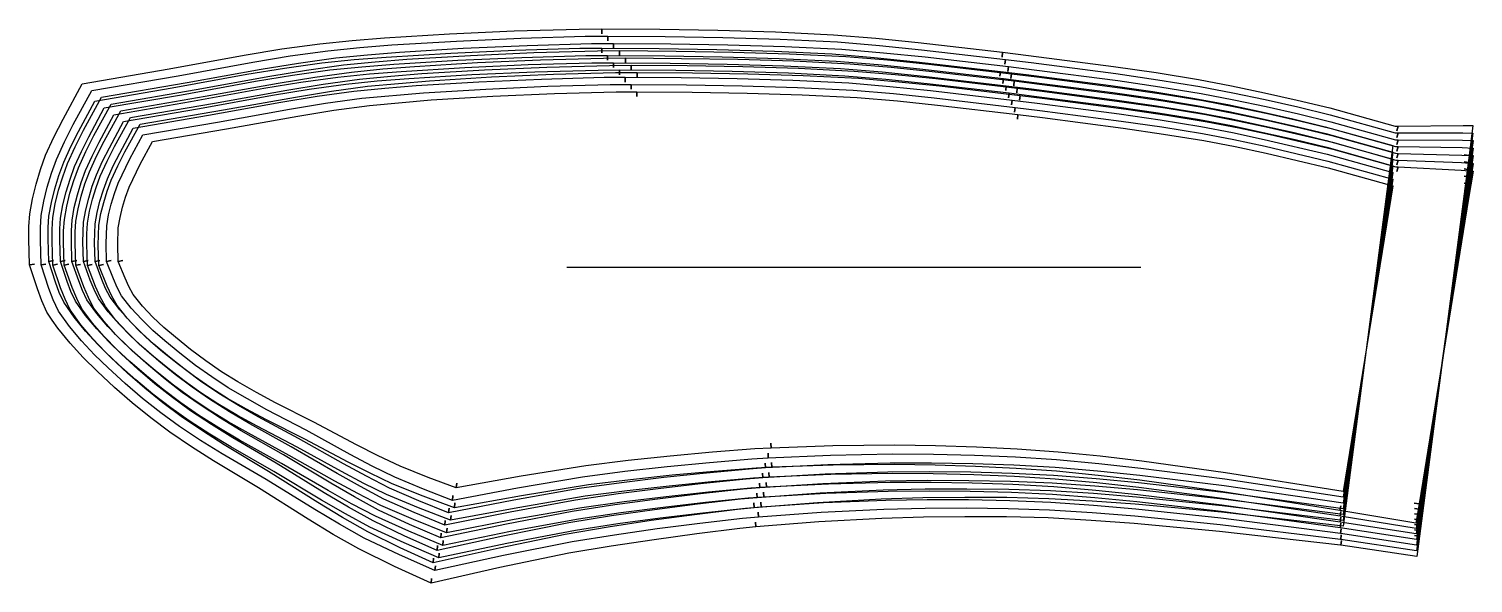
# Model space of a CAD drawing. Header units: inches. Extents: x 0 to 29.5, y 0 to 11.3.
import ezdxf

# ---------------------------------------------------------------- set-up
doc = ezdxf.new("R2010")
doc.units = ezdxf.units.IN

msp = doc.modelspace()

# ---------------------------------------------------------------- linework, layer by layer
at = {"layer": 'T001L001'}
for points in [[(1.091, 10.207), (2.868, 10.514), (4.406, 10.792), (5.176, 10.92), (5.95, 11.028), (6.611, 11.093), (7.273, 11.147), (8.6, 11.229), (9.928, 11.289), (11.257, 11.327), (11.72, 11.33), (11.72, 11.232), (11.72, 11.33), (12.904, 11.323), (14.089, 11.303), (15.272, 11.269), (16.455, 11.212), (17.322, 11.141), (18.187, 11.053), (19.916, 10.853), (19.904, 10.755), (19.916, 10.853), (20.447, 10.788), (22.187, 10.563), (23.055, 10.437), (23.921, 10.297), (24.596, 10.168), (25.27, 10.026), (25.941, 9.876), (26.609, 9.713), (27.946, 9.34), (28.005, 9.341), (27.979, 9.246), (28.005, 9.341), (29.335, 9.357), (29.536, 9.353), (29.457, 8.742), (29.359, 8.755), (29.457, 8.742), (28.441, 0.961), (28.344, 0.974), (28.441, 0.961), (28.387, 0.545), (26.835, 0.774), (26.846, 0.871), (26.835, 0.774), (26.829, 0.774), (24.356, 1.056), (22.604, 1.219), (21.727, 1.283), (20.85, 1.332), (19.998, 1.354), (19.146, 1.358), (18.295, 1.348), (17.443, 1.323), (16.156, 1.251), (14.871, 1.148), (14.862, 1.246), (14.871, 1.148), (14.543, 1.116), (13.665, 1.008), (12.789, 0.887), (11.913, 0.756), (11.041, 0.609), (9.631, 0.316), (8.226, 0), (8.236, 0.097), (8.226, 0), (7.481, 0.34), (6.747, 0.699), (6.225, 0.997), (5.712, 1.309), (4.694, 1.95), (3.777, 2.502), (3.325, 2.788), (2.882, 3.087), (2.493, 3.378), (2.115, 3.683), (1.749, 4.001), (1.395, 4.333), (1.112, 4.613), (0.843, 4.905), (0.592, 5.212), (0.476, 5.372), (0.37, 5.539), (0.262, 5.772), (0.173, 6.013), (0.015, 6.506), (0.112, 6.523), (0.015, 6.506), (0, 7.03), (0.001, 7.292), (0.018, 7.552), (0.071, 7.857), (0.146, 8.158), (0.235, 8.455), (0.343, 8.747), (0.512, 9.12), (0.698, 9.485), (1.091, 10.207)], [(1.288, 10.069), (3.053, 10.373), (4.58, 10.65), (5.345, 10.776), (6.112, 10.883), (6.769, 10.948), (7.426, 11.001), (8.743, 11.082), (10.062, 11.141), (11.381, 11.179), (11.84, 11.182), (11.84, 11.083), (11.84, 11.182), (13.016, 11.175), (14.191, 11.154), (15.366, 11.121), (16.54, 11.064), (17.401, 10.992), (18.26, 10.905), (19.976, 10.706), (19.964, 10.608), (19.976, 10.706), (20.503, 10.642), (22.23, 10.417), (23.092, 10.292), (23.951, 10.153), (24.622, 10.025), (25.29, 9.884), (25.956, 9.734), (26.619, 9.572), (27.948, 9.202), (28.005, 9.202), (27.978, 9.107), (28.005, 9.202), (29.327, 9.207), (29.537, 9.201), (29.456, 8.597), (29.358, 8.61), (29.456, 8.597), (28.44, 1.072), (28.343, 1.086), (28.44, 1.072), (28.385, 0.661), (26.832, 0.892), (26.844, 0.99), (26.832, 0.892), (26.827, 0.893), (24.366, 1.191), (22.624, 1.366), (21.751, 1.436), (20.878, 1.491), (20.031, 1.519), (19.183, 1.529), (18.335, 1.526), (17.487, 1.507), (16.205, 1.444), (14.925, 1.351), (14.917, 1.449), (14.925, 1.351), (14.599, 1.321), (13.724, 1.22), (12.85, 1.107), (11.978, 0.983), (11.109, 0.842), (9.705, 0.562), (8.305, 0.257), (8.315, 0.355), (8.305, 0.257), (7.578, 0.58), (6.86, 0.921), (6.35, 1.206), (5.848, 1.503), (4.852, 2.115), (3.955, 2.643), (3.512, 2.916), (3.078, 3.202), (2.697, 3.481), (2.326, 3.773), (1.967, 4.08), (1.619, 4.399), (1.341, 4.668), (1.075, 4.95), (0.828, 5.246), (0.609, 5.562), (0.5, 5.788), (0.41, 6.024), (0.251, 6.504), (0.348, 6.521), (0.251, 6.504), (0.236, 7.01), (0.238, 7.262), (0.254, 7.513), (0.305, 7.806), (0.377, 8.096), (0.463, 8.381), (0.566, 8.661), (0.73, 9.021), (0.909, 9.374), (1.288, 10.069)], [(1.346, 9.851), (2.934, 10.125), (4.46, 10.402), (5.225, 10.529), (5.993, 10.636), (6.65, 10.701), (7.309, 10.754), (8.628, 10.836), (9.948, 10.896), (11.27, 10.933), (11.716, 10.936), (11.716, 10.838), (11.716, 10.936), (12.895, 10.929), (14.074, 10.91), (15.252, 10.876), (16.43, 10.819), (17.292, 10.748), (18.153, 10.66), (19.872, 10.461), (19.86, 10.364), (19.872, 10.461), (20.396, 10.398), (22.127, 10.173), (22.99, 10.049), (23.851, 9.909), (24.521, 9.782), (25.187, 9.641), (25.852, 9.492), (26.514, 9.33), (27.895, 8.946), (26.88, 1.165), (24.393, 1.448), (22.631, 1.612), (21.748, 1.677), (20.865, 1.725), (20.006, 1.747), (19.147, 1.752), (18.288, 1.742), (17.429, 1.717), (16.133, 1.644), (14.838, 1.54), (14.829, 1.638), (14.838, 1.54), (14.496, 1.507), (13.612, 1.398), (12.73, 1.277), (11.849, 1.145), (10.971, 0.997), (9.618, 0.716), (8.269, 0.413), (8.279, 0.511), (8.269, 0.413), (7.597, 0.721), (6.934, 1.046), (6.418, 1.342), (5.909, 1.65), (4.901, 2.284), (3.997, 2.829), (3.551, 3.112), (3.114, 3.406), (2.737, 3.688), (2.371, 3.983), (2.017, 4.292), (1.673, 4.613), (1.409, 4.875), (1.157, 5.148), (0.923, 5.435), (0.716, 5.741), (0.622, 5.941), (0.545, 6.15), (0.409, 6.576), (0.506, 6.592), (0.409, 6.576), (0.395, 7.038), (0.397, 7.269), (0.411, 7.499), (0.461, 7.781), (0.53, 8.06), (0.613, 8.335), (0.712, 8.604), (0.856, 8.923), (1.013, 9.235), (1.346, 9.851)], [(1.485, 9.931), (3.238, 10.233), (4.754, 10.507), (5.513, 10.632), (6.275, 10.738), (6.927, 10.803), (7.579, 10.855), (8.886, 10.935), (10.195, 10.994), (11.505, 11.03), (11.961, 11.033), (11.961, 10.935), (11.961, 11.033), (13.128, 11.026), (14.295, 11.005), (15.461, 10.972), (16.626, 10.915), (17.48, 10.844), (18.333, 10.757), (20.036, 10.559), (20.024, 10.461), (20.036, 10.559), (20.559, 10.495), (22.273, 10.272), (23.129, 10.148), (23.981, 10.009), (24.647, 9.882), (25.31, 9.742), (25.971, 9.593), (26.63, 9.432), (27.95, 9.063), (28.005, 9.063), (27.978, 8.968), (28.005, 9.063), (29.32, 9.056), (29.538, 9.048), (29.455, 8.452), (29.357, 8.466), (29.455, 8.452), (28.439, 1.183), (28.342, 1.197), (28.439, 1.183), (28.382, 0.776), (26.825, 1.011), (26.838, 1.109), (26.825, 1.011), (24.377, 1.326), (22.643, 1.513), (21.775, 1.589), (20.906, 1.65), (20.063, 1.684), (19.219, 1.701), (18.375, 1.703), (17.531, 1.691), (16.254, 1.638), (14.979, 1.554), (14.972, 1.652), (14.979, 1.554), (14.655, 1.527), (13.783, 1.433), (12.912, 1.326), (12.043, 1.209), (11.177, 1.076), (9.779, 0.807), (8.385, 0.514), (8.395, 0.612), (8.385, 0.514), (7.675, 0.82), (6.974, 1.143), (6.475, 1.414), (5.984, 1.698), (5.01, 2.281), (4.132, 2.784), (3.7, 3.044), (3.275, 3.318), (2.901, 3.584), (2.537, 3.864), (2.185, 4.158), (1.843, 4.464), (1.569, 4.723), (1.308, 4.995), (1.064, 5.28), (0.847, 5.585), (0.739, 5.805), (0.648, 6.034), (0.487, 6.502), (0.584, 6.519), (0.487, 6.502), (0.473, 6.989), (0.474, 7.232), (0.49, 7.474), (0.539, 7.756), (0.608, 8.033), (0.691, 8.307), (0.789, 8.576), (0.947, 8.922), (1.119, 9.262), (1.485, 9.931)], [(1.543, 9.714), (3.119, 9.985), (4.634, 10.259), (5.394, 10.385), (6.156, 10.491), (6.808, 10.556), (7.462, 10.608), (8.771, 10.689), (10.082, 10.748), (11.393, 10.785), (11.837, 10.788), (11.837, 10.69), (11.837, 10.788), (13.007, 10.781), (14.177, 10.761), (15.347, 10.727), (16.515, 10.67), (17.371, 10.599), (18.225, 10.512), (19.932, 10.314), (19.92, 10.217), (19.932, 10.314), (20.452, 10.251), (22.17, 10.028), (23.027, 9.904), (23.882, 9.765), (24.546, 9.638), (25.208, 9.499), (25.868, 9.35), (26.525, 9.19), (27.895, 8.808), (26.88, 1.283), (24.407, 1.583), (22.653, 1.758), (21.775, 1.83), (20.896, 1.884), (20.041, 1.913), (19.186, 1.923), (18.331, 1.919), (17.476, 1.901), (16.185, 1.837), (14.895, 1.744), (14.887, 1.842), (14.895, 1.744), (14.554, 1.713), (13.674, 1.611), (12.795, 1.496), (11.917, 1.372), (11.042, 1.231), (9.693, 0.961), (8.348, 0.669), (8.358, 0.767), (8.348, 0.669), (7.692, 0.961), (7.044, 1.27), (6.539, 1.552), (6.041, 1.847), (5.055, 2.452), (4.171, 2.972), (3.735, 3.242), (3.307, 3.524), (2.938, 3.793), (2.579, 4.077), (2.231, 4.373), (1.894, 4.682), (1.635, 4.933), (1.387, 5.196), (1.156, 5.472), (0.952, 5.767), (0.859, 5.962), (0.782, 6.163), (0.645, 6.576), (0.742, 6.593), (0.645, 6.576), (0.632, 7.019), (0.633, 7.24), (0.647, 7.46), (0.695, 7.73), (0.761, 7.997), (0.841, 8.261), (0.935, 8.519), (1.073, 8.824), (1.224, 9.123), (1.543, 9.714)], [(1.682, 9.794), (3.424, 10.093), (4.928, 10.364), (5.681, 10.488), (6.438, 10.593), (7.084, 10.657), (7.732, 10.709), (9.03, 10.788), (10.329, 10.846), (11.628, 10.882), (12.081, 10.885), (12.081, 10.786), (12.081, 10.885), (13.239, 10.877), (14.397, 10.857), (15.555, 10.823), (16.711, 10.766), (17.559, 10.695), (18.405, 10.609), (20.095, 10.412), (20.084, 10.314), (20.095, 10.412), (20.615, 10.348), (22.316, 10.126), (23.165, 10.003), (24.012, 9.865), (24.672, 9.739), (25.331, 9.6), (25.987, 9.451), (26.64, 9.291), (27.952, 8.925), (28.005, 8.924), (27.978, 8.83), (28.005, 8.924), (29.313, 8.905), (29.539, 8.894), (29.454, 8.307), (29.356, 8.321), (29.454, 8.307), (28.438, 1.294), (28.341, 1.308), (28.438, 1.294), (28.38, 0.891), (26.823, 1.13), (26.836, 1.227), (26.823, 1.13), (24.387, 1.461), (22.663, 1.66), (21.8, 1.742), (20.935, 1.809), (20.095, 1.849), (19.255, 1.872), (18.415, 1.881), (17.574, 1.875), (16.304, 1.831), (15.034, 1.757), (15.027, 1.856), (15.034, 1.757), (14.71, 1.733), (13.841, 1.646), (12.974, 1.545), (12.108, 1.435), (11.245, 1.309), (9.853, 1.052), (8.465, 0.771), (8.474, 0.869), (8.465, 0.771), (7.772, 1.059), (7.088, 1.365), (6.601, 1.622), (6.121, 1.892), (5.168, 2.446), (4.31, 2.924), (3.887, 3.172), (3.472, 3.433), (3.105, 3.687), (2.749, 3.955), (2.403, 4.236), (2.068, 4.529), (1.798, 4.778), (1.541, 5.039), (1.3, 5.313), (1.086, 5.608), (0.978, 5.821), (0.886, 6.044), (0.724, 6.499), (0.82, 6.517), (0.724, 6.499), (0.71, 6.968), (0.711, 7.202), (0.726, 7.435), (0.773, 7.705), (0.839, 7.971), (0.918, 8.233), (1.013, 8.491), (1.164, 8.824), (1.33, 9.15), (1.682, 9.794)], [(1.74, 9.576), (3.304, 9.845), (4.808, 10.117), (5.562, 10.241), (6.318, 10.346), (6.966, 10.41), (7.615, 10.462), (8.914, 10.542), (10.215, 10.6), (11.517, 10.637), (11.957, 10.639), (11.957, 10.541), (11.957, 10.639), (13.118, 10.632), (14.28, 10.612), (15.441, 10.578), (16.6, 10.522), (17.45, 10.451), (18.298, 10.364), (19.991, 10.167), (19.98, 10.07), (19.991, 10.167), (20.508, 10.105), (22.213, 9.883), (23.063, 9.759), (23.912, 9.621), (24.571, 9.495), (25.228, 9.357), (25.883, 9.209), (26.535, 9.05), (27.895, 8.67), (26.88, 1.401), (24.42, 1.717), (22.676, 1.905), (21.802, 1.982), (20.927, 2.043), (20.076, 2.078), (19.225, 2.094), (18.374, 2.097), (17.523, 2.085), (16.237, 2.031), (14.952, 1.947), (14.945, 2.045), (14.952, 1.947), (14.613, 1.919), (13.735, 1.824), (12.859, 1.716), (11.985, 1.598), (11.113, 1.464), (9.767, 1.206), (8.426, 0.925), (8.436, 1.023), (8.426, 0.925), (7.786, 1.201), (7.154, 1.494), (6.66, 1.762), (6.174, 2.043), (5.209, 2.62), (4.345, 3.116), (3.919, 3.373), (3.5, 3.642), (3.138, 3.899), (2.787, 4.17), (2.446, 4.455), (2.115, 4.751), (1.86, 4.992), (1.617, 5.244), (1.39, 5.51), (1.188, 5.794), (1.096, 5.982), (1.019, 6.177), (0.881, 6.576), (0.978, 6.593), (0.881, 6.576), (0.869, 6.999), (0.87, 7.211), (0.883, 7.421), (0.929, 7.68), (0.992, 7.935), (1.068, 8.187), (1.159, 8.434), (1.291, 8.725), (1.435, 9.011), (1.74, 9.576)], [(1.879, 9.656), (3.609, 9.953), (5.102, 10.222), (5.85, 10.345), (6.601, 10.448), (7.242, 10.512), (7.885, 10.563), (9.173, 10.641), (10.462, 10.698), (11.752, 10.734), (12.202, 10.736), (12.202, 10.638), (12.202, 10.736), (13.351, 10.728), (14.5, 10.708), (15.649, 10.674), (16.797, 10.617), (17.638, 10.547), (18.478, 10.461), (20.155, 10.265), (20.144, 10.167), (20.155, 10.265), (20.671, 10.202), (22.36, 9.981), (23.202, 9.858), (24.042, 9.721), (24.698, 9.596), (25.351, 9.457), (26.002, 9.31), (26.651, 9.151), (27.954, 8.787), (28.004, 8.785), (27.978, 8.691), (28.004, 8.785), (29.307, 8.752), (29.539, 8.739), (29.452, 8.16), (29.355, 8.175), (29.452, 8.16), (28.437, 1.403), (28.34, 1.418), (28.437, 1.403), (28.377, 1.004), (26.821, 1.248), (26.835, 1.345), (26.821, 1.248), (24.397, 1.596), (22.683, 1.807), (21.823, 1.895), (20.963, 1.968), (20.128, 2.014), (19.291, 2.043), (18.455, 2.058), (17.618, 2.058), (16.353, 2.024), (15.088, 1.961), (15.082, 2.059), (15.088, 1.961), (14.766, 1.938), (13.9, 1.858), (13.036, 1.765), (12.173, 1.661), (11.312, 1.542), (9.926, 1.297), (8.544, 1.028), (8.554, 1.126), (8.544, 1.028), (7.87, 1.299), (7.202, 1.587), (6.727, 1.83), (6.257, 2.086), (5.327, 2.612), (4.489, 3.065), (4.075, 3.3), (3.669, 3.547), (3.31, 3.79), (2.961, 4.045), (2.622, 4.314), (2.293, 4.595), (2.028, 4.833), (1.774, 5.083), (1.537, 5.347), (1.325, 5.63), (1.216, 5.838), (1.125, 6.054), (0.96, 6.497), (1.056, 6.515), (0.96, 6.497), (0.946, 6.948), (0.948, 7.173), (0.962, 7.397), (1.007, 7.654), (1.07, 7.909), (1.146, 8.16), (1.237, 8.406), (1.382, 8.725), (1.541, 9.038), (1.879, 9.656)], [(1.937, 9.438), (3.489, 9.705), (4.982, 9.974), (5.73, 10.097), (6.481, 10.201), (7.124, 10.265), (7.768, 10.316), (9.057, 10.395), (10.349, 10.453), (11.641, 10.488), (12.077, 10.491), (12.077, 10.393), (12.077, 10.491), (13.23, 10.483), (14.383, 10.463), (15.535, 10.429), (16.686, 10.373), (17.529, 10.302), (18.37, 10.216), (20.051, 10.02), (20.04, 9.923), (20.051, 10.02), (20.564, 9.958), (22.256, 9.737), (23.1, 9.614), (23.942, 9.477), (24.596, 9.352), (25.248, 9.214), (25.898, 9.068), (26.545, 8.909), (27.895, 8.532), (26.88, 1.519), (24.433, 1.852), (22.698, 2.052), (21.829, 2.135), (20.958, 2.202), (20.112, 2.243), (19.264, 2.266), (18.417, 2.275), (17.569, 2.268), (16.289, 2.224), (15.01, 2.15), (15.003, 2.249), (15.01, 2.15), (14.671, 2.125), (13.797, 2.037), (12.924, 1.936), (12.053, 1.825), (11.183, 1.698), (9.842, 1.451), (8.505, 1.181), (8.515, 1.278), (8.505, 1.181), (7.881, 1.442), (7.263, 1.718), (6.781, 1.973), (6.306, 2.239), (5.364, 2.788), (4.519, 3.259), (4.102, 3.503), (3.693, 3.759), (3.339, 4.005), (2.995, 4.264), (2.661, 4.536), (2.336, 4.819), (2.086, 5.05), (1.847, 5.292), (1.623, 5.547), (1.424, 5.821), (1.332, 6.002), (1.255, 6.19), (1.117, 6.576), (1.214, 6.594), (1.117, 6.576), (1.106, 6.98), (1.12, 7.382), (1.163, 7.629), (1.223, 7.872), (1.296, 8.113), (1.382, 8.348), (1.508, 8.627), (1.646, 8.899), (1.937, 9.438)], [(2.076, 9.518), (3.794, 9.813), (5.276, 10.079), (6.018, 10.201), (6.763, 10.304), (7.4, 10.366), (8.038, 10.417), (9.316, 10.494), (10.596, 10.551), (11.876, 10.585), (12.322, 10.588), (12.322, 10.489), (12.322, 10.588), (13.463, 10.58), (14.604, 10.559), (15.744, 10.525), (16.883, 10.468), (17.717, 10.398), (18.551, 10.313), (20.215, 10.118), (20.204, 10.02), (20.215, 10.118), (20.727, 10.055), (22.403, 9.835), (23.239, 9.713), (24.072, 9.577), (24.723, 9.452), (25.371, 9.315), (26.661, 9.011), (27.956, 8.648), (28.004, 8.647), (27.978, 8.552), (28.004, 8.647), (29.3, 8.599), (29.539, 8.58), (29.451, 8.014), (29.354, 8.029), (29.451, 8.014), (28.436, 1.512), (28.338, 1.528), (28.436, 1.512), (28.374, 1.116), (26.819, 1.366), (26.834, 1.464), (26.819, 1.366), (24.408, 1.732), (22.702, 1.954), (21.847, 2.049), (20.991, 2.127), (20.16, 2.18), (19.328, 2.215), (18.495, 2.236), (17.662, 2.242), (16.402, 2.218), (15.142, 2.164), (15.137, 2.262), (15.142, 2.164), (14.821, 2.144), (13.959, 2.071), (13.098, 1.984), (12.238, 1.888), (11.38, 1.776), (10.001, 1.542), (8.625, 1.285), (8.634, 1.383), (8.625, 1.285), (7.967, 1.539), (7.317, 1.809), (6.853, 2.038), (6.395, 2.28), (5.486, 2.777), (4.668, 3.205), (4.264, 3.428), (3.866, 3.662), (3.515, 3.892), (3.173, 4.136), (2.841, 4.392), (2.518, 4.66), (2.257, 4.887), (2.008, 5.127), (1.774, 5.38), (1.564, 5.652), (1.455, 5.854), (1.363, 6.064), (1.196, 6.494), (1.292, 6.513), (1.196, 6.494), (1.183, 6.927), (1.185, 7.143), (1.198, 7.358), (1.241, 7.604), (1.301, 7.846), (1.374, 8.086), (1.46, 8.32), (1.6, 8.626), (1.752, 8.926), (2.076, 9.518)], [(2.134, 9.3), (3.674, 9.565), (5.156, 9.831), (5.899, 9.953), (6.644, 10.057), (7.282, 10.119), (7.921, 10.17), (9.201, 10.248), (10.482, 10.305), (11.764, 10.34), (12.198, 10.343), (12.198, 10.244), (12.198, 10.343), (13.342, 10.335), (14.486, 10.314), (15.629, 10.28), (16.771, 10.224), (17.608, 10.154), (18.443, 10.068), (20.111, 9.873), (20.099, 9.776), (20.111, 9.873), (20.62, 9.811), (22.299, 9.592), (23.137, 9.47), (23.972, 9.334), (24.621, 9.209), (25.268, 9.072), (26.556, 8.769), (27.895, 8.394), (26.88, 1.637), (24.447, 1.987), (22.72, 2.199), (21.856, 2.288), (20.989, 2.361), (20.147, 2.408), (19.304, 2.437), (18.46, 2.452), (17.616, 2.452), (16.341, 2.418), (15.067, 2.354), (15.061, 2.452), (15.067, 2.354), (14.73, 2.331), (13.859, 2.25), (12.989, 2.156), (12.12, 2.052), (11.254, 1.932), (9.917, 1.695), (8.584, 1.436), (8.593, 1.534), (8.584, 1.436), (7.975, 1.682), (7.373, 1.942), (6.903, 2.183), (6.438, 2.436), (5.518, 2.956), (4.693, 3.402), (4.286, 3.634), (3.886, 3.877), (3.54, 4.111), (3.203, 4.358), (2.875, 4.617), (2.557, 4.888), (2.312, 5.108), (2.077, 5.34), (1.857, 5.585), (1.661, 5.848), (1.569, 6.022), (1.492, 6.204), (1.354, 6.576), (1.45, 6.595), (1.354, 6.576), (1.342, 6.96), (1.356, 7.344), (1.397, 7.578), (1.454, 7.81), (1.524, 8.039), (1.606, 8.263), (1.726, 8.528), (1.857, 8.788), (2.134, 9.3)], [(2.273, 9.38), (3.98, 9.672), (5.45, 9.936), (6.187, 10.057), (6.926, 10.159), (8.191, 10.271), (9.459, 10.347), (10.729, 10.403), (12, 10.437), (12.443, 10.439), (12.442, 10.341), (12.443, 10.439), (13.575, 10.431), (14.706, 10.41), (15.838, 10.376), (16.968, 10.32), (17.796, 10.25), (18.623, 10.164), (20.275, 9.971), (20.264, 9.873), (20.275, 9.971), (20.783, 9.908), (22.446, 9.69), (23.275, 9.569), (24.103, 9.433), (24.748, 9.309), (25.392, 9.173), (26.672, 8.871), (27.959, 8.51), (28.004, 8.508), (27.977, 8.413), (28.004, 8.508), (29.293, 8.444), (29.54, 8.422), (29.449, 7.866), (29.352, 7.882), (29.449, 7.866), (28.434, 1.621), (28.337, 1.637), (28.434, 1.621), (28.37, 1.227), (26.816, 1.485), (26.832, 1.582), (26.816, 1.485), (24.418, 1.867), (22.721, 2.101), (21.871, 2.202), (21.019, 2.287), (20.192, 2.345), (19.364, 2.386), (18.535, 2.413), (17.706, 2.426), (16.451, 2.411), (15.196, 2.367), (15.192, 2.465), (15.196, 2.367), (14.877, 2.35), (14.018, 2.283), (13.16, 2.204), (12.303, 2.114), (11.448, 2.009), (10.075, 1.787), (8.705, 1.542), (8.713, 1.64), (8.705, 1.542), (8.065, 1.778), (7.432, 2.031), (6.979, 2.246), (6.532, 2.474), (5.645, 2.943), (4.846, 3.345), (4.452, 3.555), (4.064, 3.777), (3.721, 3.995), (3.386, 4.226), (3.06, 4.469), (2.743, 4.724), (2.487, 4.941), (2.242, 5.171), (2.011, 5.413), (1.804, 5.674), (1.695, 5.869), (1.601, 6.073), (1.432, 6.491), (1.528, 6.511), (1.432, 6.491), (1.42, 6.906), (1.421, 7.113), (1.434, 7.319), (1.475, 7.553), (1.532, 7.784), (1.601, 8.012), (1.684, 8.235), (1.817, 8.528), (1.963, 8.814), (2.273, 9.38)], [(2.331, 9.162), (3.86, 9.424), (5.33, 9.689), (6.067, 9.81), (6.807, 9.912), (8.074, 10.024), (9.344, 10.101), (10.615, 10.157), (11.888, 10.192), (12.318, 10.194), (12.318, 10.096), (12.318, 10.194), (13.453, 10.186), (14.589, 10.165), (15.723, 10.131), (16.857, 10.075), (17.687, 10.006), (18.516, 9.92), (20.171, 9.726), (20.159, 9.629), (20.171, 9.726), (20.676, 9.665), (22.342, 9.446), (23.173, 9.325), (24.002, 9.19), (24.647, 9.066), (25.289, 8.93), (26.566, 8.629), (27.895, 8.257), (26.88, 1.755), (24.46, 2.122), (22.743, 2.346), (21.883, 2.441), (21.021, 2.52), (20.182, 2.573), (19.343, 2.608), (18.503, 2.63), (17.663, 2.636), (16.393, 2.612), (15.124, 2.557), (15.119, 2.655), (15.124, 2.557), (14.788, 2.537), (13.92, 2.462), (13.054, 2.376), (12.188, 2.279), (11.325, 2.166), (9.992, 1.94), (8.662, 1.692), (8.671, 1.79), (8.662, 1.692), (8.069, 1.922), (7.483, 2.167), (7.024, 2.393), (6.571, 2.632), (5.672, 3.124), (4.867, 3.545), (4.47, 3.764), (4.079, 3.995), (3.74, 4.217), (3.41, 4.451), (3.09, 4.698), (2.778, 4.956), (2.538, 5.167), (2.307, 5.389), (2.091, 5.622), (1.897, 5.874), (1.806, 6.042), (1.729, 6.217), (1.59, 6.576), (1.686, 6.595), (1.59, 6.576), (1.579, 6.941), (1.592, 7.305), (1.631, 7.528), (1.686, 7.748), (1.751, 7.965), (1.829, 8.178), (2.067, 8.676), (2.331, 9.162)], [(2.528, 9.025), (4.045, 9.284), (5.504, 9.546), (6.235, 9.666), (6.969, 9.767), (8.227, 9.878), (9.487, 9.954), (10.749, 10.009), (12.012, 10.043), (12.438, 10.046), (12.438, 9.947), (12.438, 10.046), (13.565, 10.037), (14.691, 10.016), (15.817, 9.983), (16.942, 9.926), (17.766, 9.857), (18.588, 9.772), (20.231, 9.579), (20.219, 9.482), (20.231, 9.579), (20.732, 9.518), (22.385, 9.301), (23.21, 9.18), (24.032, 9.046), (24.672, 8.923), (25.309, 8.787), (26.576, 8.488), (27.895, 8.119), (26.88, 1.874), (24.473, 2.257), (22.765, 2.492), (21.909, 2.594), (21.052, 2.679), (20.217, 2.738), (19.382, 2.78), (18.546, 2.807), (17.709, 2.82), (16.445, 2.805), (15.181, 2.761), (15.177, 2.859), (15.181, 2.761), (14.847, 2.743), (13.982, 2.675), (13.119, 2.595), (12.256, 2.505), (11.395, 2.399), (10.067, 2.185), (8.741, 1.948), (8.75, 2.046), (8.741, 1.948), (8.164, 2.162), (7.593, 2.391), (7.145, 2.604), (6.703, 2.829), (5.826, 3.292), (5.041, 3.688), (4.653, 3.895), (4.272, 4.112), (3.941, 4.322), (3.618, 4.545), (3.305, 4.779), (2.999, 5.025), (2.763, 5.225), (2.537, 5.437), (2.324, 5.66), (2.133, 5.901), (2.043, 6.062), (1.966, 6.231), (1.826, 6.576), (1.922, 6.596), (1.826, 6.576), (1.816, 6.922), (1.828, 7.266), (1.865, 7.477), (1.917, 7.685), (1.979, 7.891), (2.053, 8.092), (2.278, 8.564), (2.528, 9.025)], [(11, 6.458), (22.746, 6.458)]]:
    msp.add_lwpolyline(points, dxfattribs=at)

doc.saveas('drawing.dxf')
